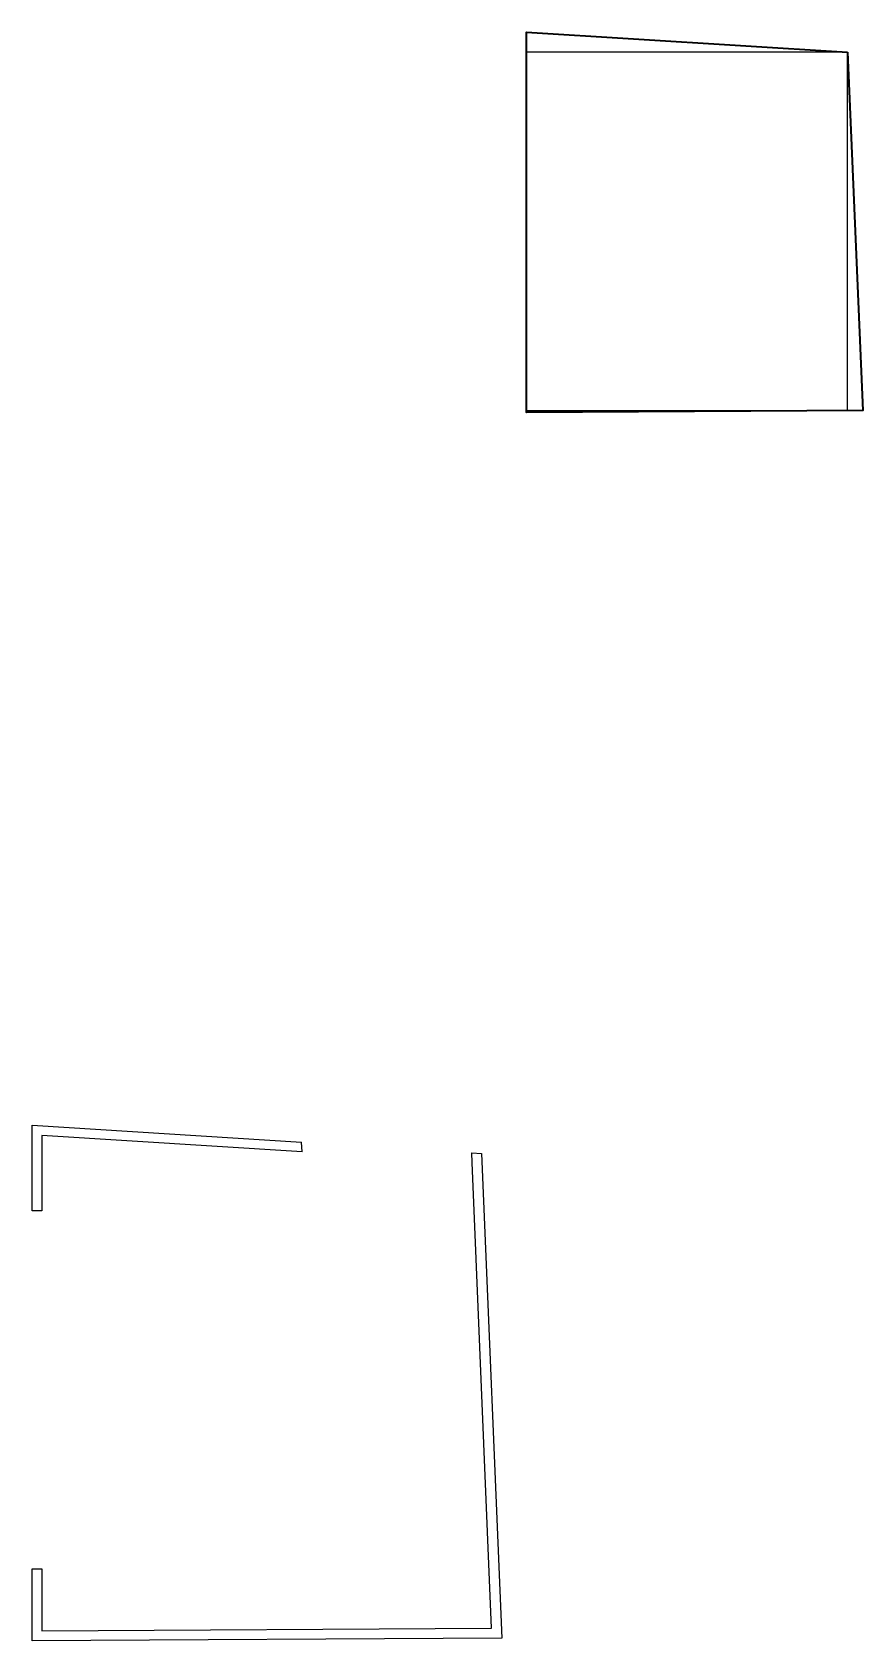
# Model space of a CAD drawing. Header units: inches. Extents: x 115570 to 265311, y 61168 to 314550.
# Drawn here: x 140531 to 141295, y 69625 to 71103 of the extents above; entities that cross this region are included whole.
import ezdxf

# ---------------------------------------------------------------- set-up
doc = ezdxf.new("R2010")
doc.units = ezdxf.units.IN
doc.header["$MEASUREMENT"] = 0
doc.layers.get('0').update_dxf_attribs({"lineweight": 25})
doc.layers.add('site plan line', color=5, linetype='Continuous', lineweight=35, transparency=0.45)

msp = doc.modelspace()

# ---------------------------------------------------------------- linework, layer by layer
for p, q in [((140779.17, 70074.08), (140778.79, 70083.12)), ((140935.71, 70064.29), (140935.33, 70073.33))]:
    msp.add_line(p, q)
msp.add_lwpolyline([(140985.56, 70755.71), (141281.06, 70755.71), (141281.06, 71085.04), (140985.57, 71085.04)], close=True)
for points in [[(140779.17, 70074.08), (140539.92, 70089.04), (140539.92, 70020.03), (140530.92, 70020.03), (140530.92, 70098.62), (140778.79, 70083.12)], [(140935.33, 70073.33), (140944.36, 70072.77), (140962.91, 69627.19), (140530.92, 69624.63), (140530.92, 69690.69), (140539.92, 69690.69), (140539.92, 69633.68), (140953.53, 69636.13), (140935.71, 70064.29)]]:
    msp.add_lwpolyline(points)
at = {"layer": 'site plan line'}
msp.add_lwpolyline([(141281.06, 71085.04), (141295.03, 70755.57), (140985.57, 70753.71), (140985.57, 71103.49)], close=True, dxfattribs=at)

doc.saveas('drawing.dxf')
